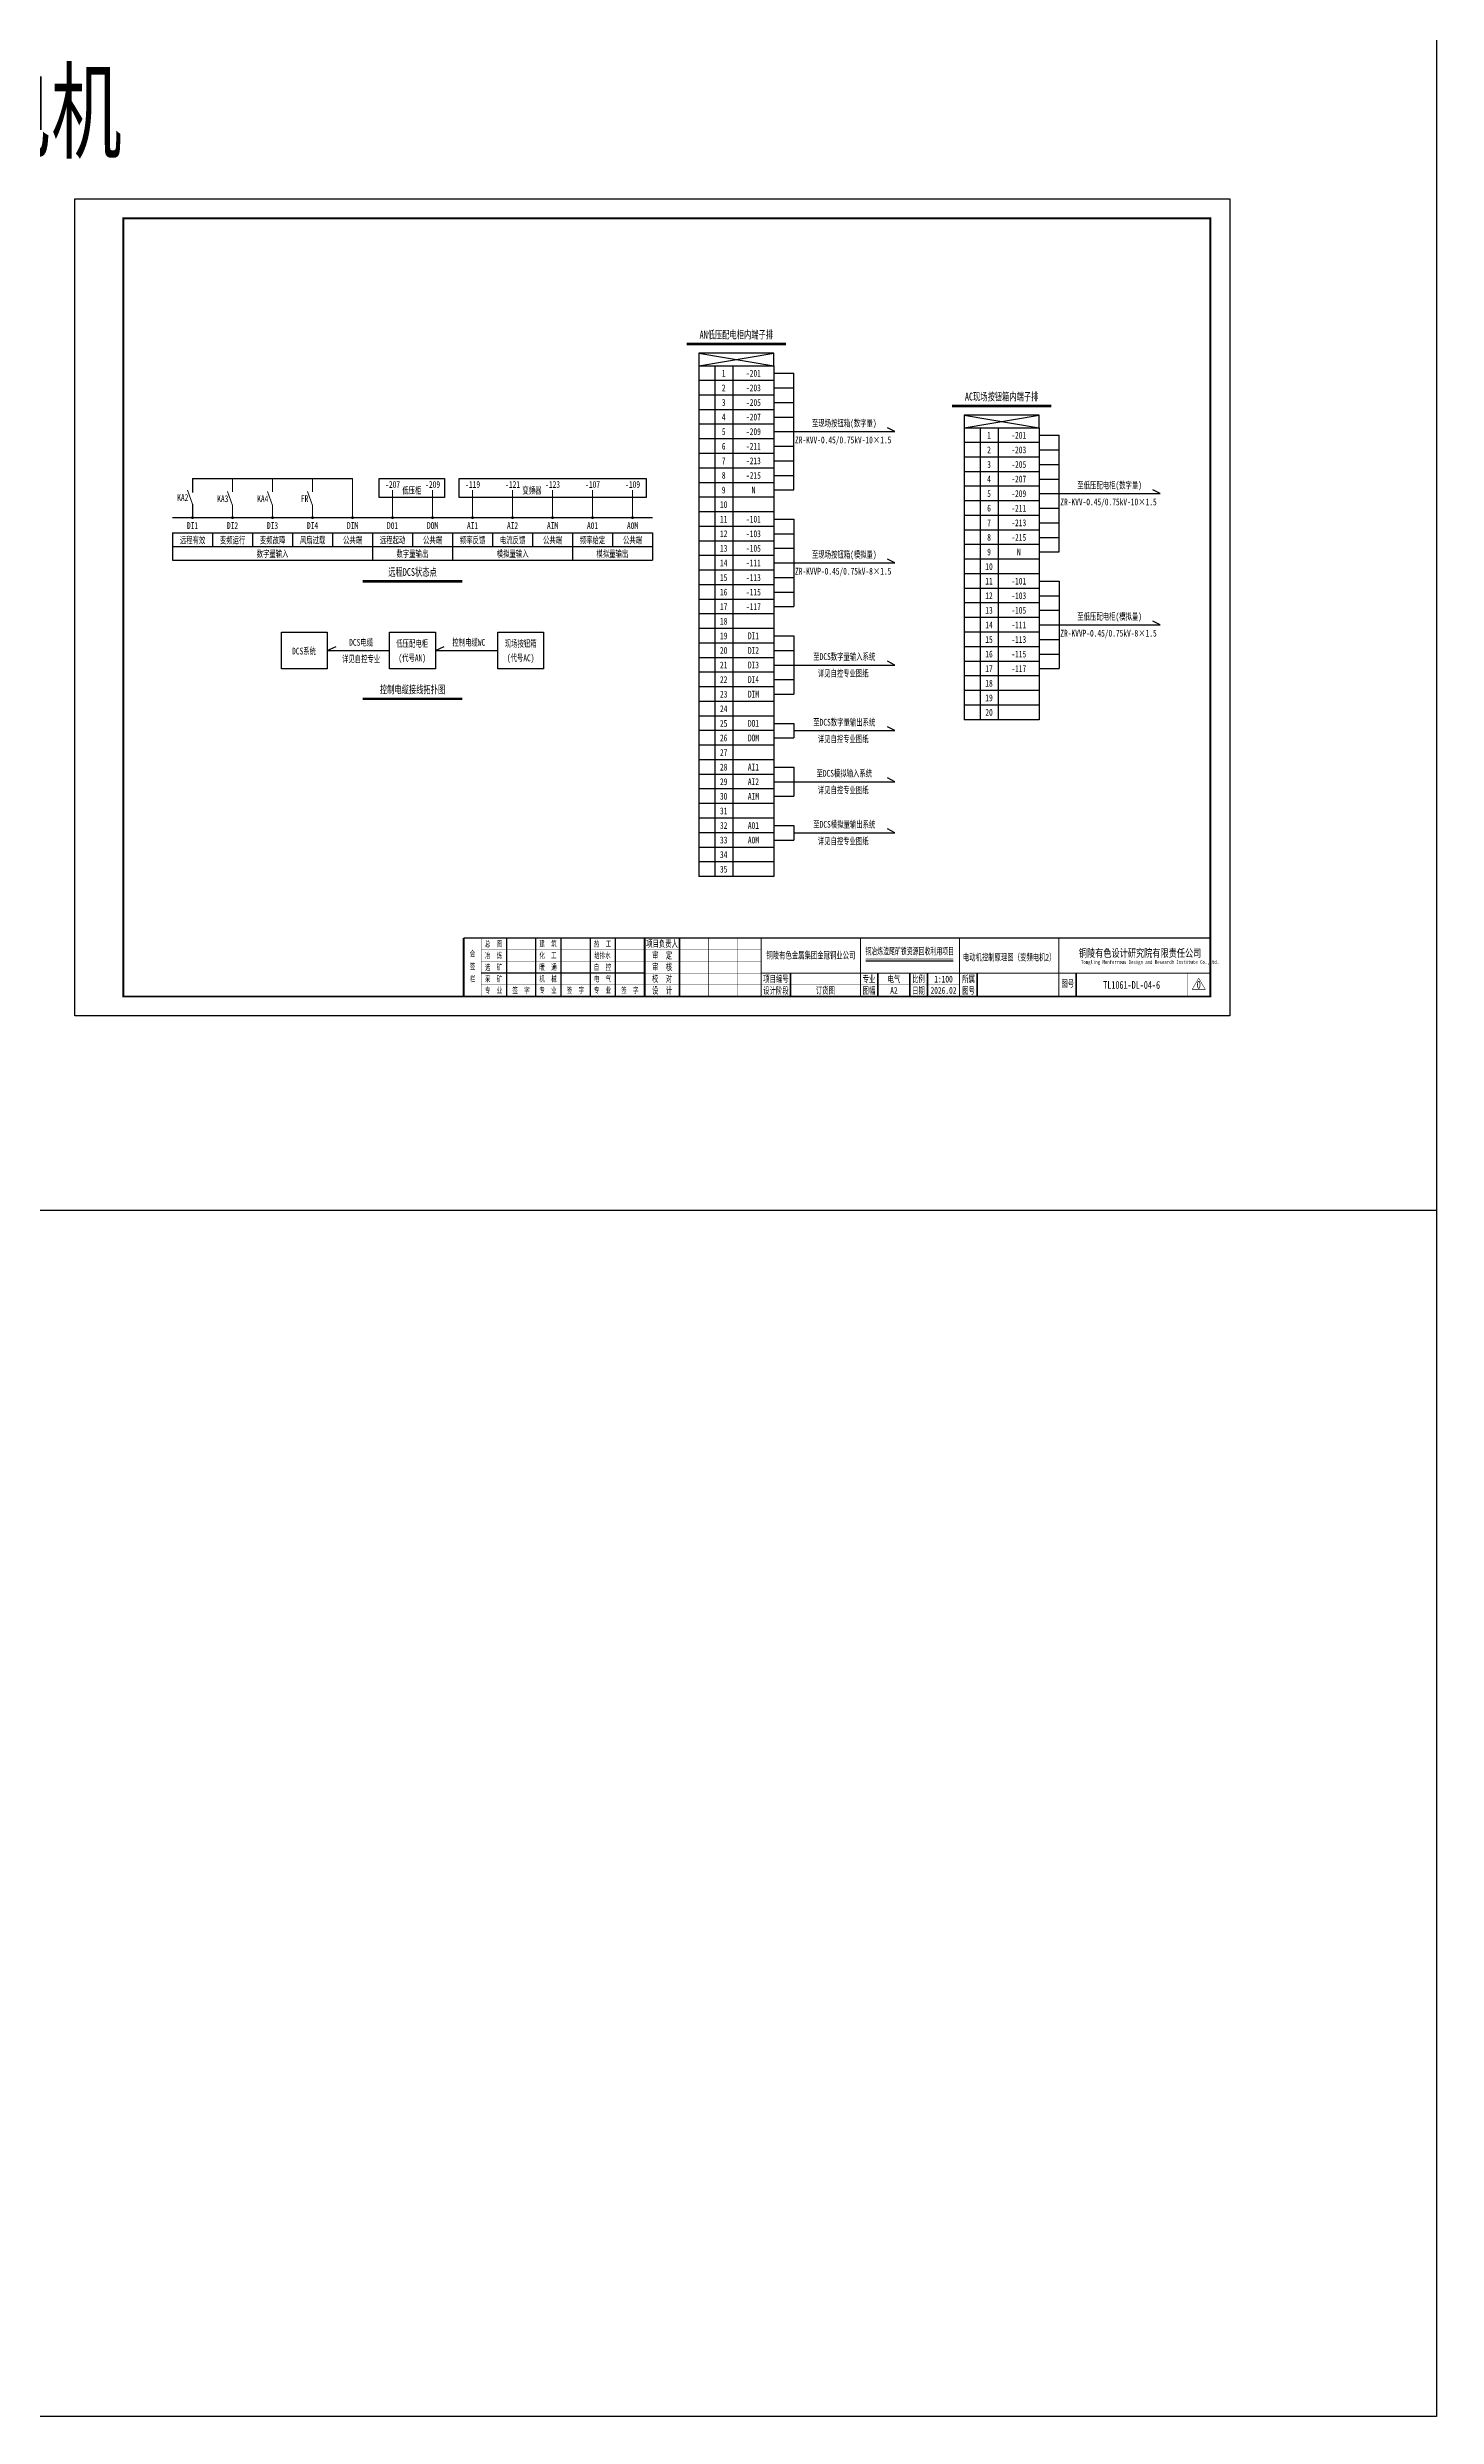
# Model space of a CAD drawing. Header units: millimetres. Extents: x 401220 to 2750366, y -101310 to 943175.
# Drawn here: x 859019 to 930456, y 566022 to 687810 of the extents above; entities that cross this region are included whole.
import ezdxf
from ezdxf.enums import TextEntityAlignment as Align

# ---------------------------------------------------------------- set-up
doc = ezdxf.new("R2010")
doc.units = ezdxf.units.MM
doc.layers.add('CAXA0层', color=7, linetype='Continuous', lineweight=25)
doc.layers.add('SW', color=8, linetype='Continuous', lineweight=20)
for name, color, linetype in [('TEXT', 4, 'Continuous'), ('动力平面设备层', 1, 'Continuous'), ('图框', 7, 'Continuous'), ('标注-照明', 7, 'Continuous'), ('照明平面导线层', 3, 'Continuous'), ('照明平面设备层', 1, 'Continuous')]:
    doc.layers.add(name, color=color, linetype=linetype)
doc.styles.add('HZ', font='simsun.ttf', dxfattribs={"width": 0.75})
doc.styles.add('标准', font='NSimSun.ttf', dxfattribs={"width": 0.667})

# ---------------------------------------------------------------- blocks, each defined once
blk = doc.blocks.new('3')
at = {"layer": 'TEXT', "color": 7, "lineweight": 25, "style": 'HZ', "width": 0.75}
for s, height, p in [('铜陵有色设计研究院有限责任公司', 400, (221501, 249018)), ('Tongling Nonferrous Design and Research Institute Co.,Ltd.', 200, (221613, 248659))]:
    blk.add_text(s, height=height, dxfattribs=at).set_placement(p)
blk = doc.blocks.new('铜陵有色图签02')
at = {"layer": '图框', "linetype": 'Continuous', "lineweight": 50}
for p, q in [((-38401, 3003), (-38401, 1)), ((-29100, 3001), (-29100, 0))]:
    blk.add_line(p, q, dxfattribs=at)
at = {"layer": '图框', "color": 7, "linetype": 'Continuous', "lineweight": 25}
for p, q in [((-36201, 3010), (-36201, 9)), ((-34701, 3010), (-34701, 9)), ((-33401, 3017), (-33401, 16)), ((-31901, 3017), (-31901, 16)), ((-30601, 3017), (-30601, 16)), ((-29100, 1201), (-37501, 1201))]:
    blk.add_line(p, q, dxfattribs=at)
at = {"layer": '图框', "color": 7, "linetype": 'Continuous', "lineweight": 35}
for p, q in [((-27300, 3001), (-27300, 1)), ((-21600, 1197), (-21600, -3)), ((-17100, 1200), (-17100, 0)), ((-15450, 0), (-15450, 1200)), ((-14550, 1200), (-14550, 0)), ((-12000, 1201), (-12000, 1)), ((-6900, 1202), (-6900, 2))]:
    blk.add_line(p, q, dxfattribs=at)
at = {"layer": '图框', "lineweight": 25}
blk.add_line((-17723, 1830), (-13223, 1830), dxfattribs=at)
at = {"layer": '图框', "lineweight": 70, "const_width": 70}
blk.add_lwpolyline([(-17980, 3001), (0, 3001), (-38401, 3001)], dxfattribs=at)
at = {"layer": '图框', "color": 7, "linetype": 'Continuous', "lineweight": 25, "const_width": 25}
for points in [[(-37501, 3000), (-37501, 0)], [(-25800, 3001), (-25800, 1)], [(-24300, 3001), (-24300, 1)], [(-23100, 2401), (-37501, 2401)], [(-23100, 1801), (-37501, 1801)], [(-12900, 600), (-18000, 600), (-37501, 600)], [(-23100, 1201), (-29100, 1201)], [(-602, 943), (-932, 371), (-272, 371), (-602, 943)]]:
    blk.add_lwpolyline(points, dxfattribs=at)
at = {"layer": '图框', "linetype": 'Continuous', "lineweight": 50, "const_width": 50}
for points in [[(-23100, 3001), (-23100, 1)], [(-18000, 3000), (-18000, 0)]]:
    blk.add_lwpolyline(points, dxfattribs=at)
at = {"layer": '图框', "lineweight": 50, "const_width": 50}
for points in [[(-12900, 3001), (-12900, 1)], [(-7800, 3001), (-7800, 1)], [(0, 3000), (0, 0)], [(-23100, 1200), (0, 1200)]]:
    blk.add_lwpolyline(points, dxfattribs=at)
at = {"layer": '图框', "lineweight": 25, "const_width": 35}
blk.add_lwpolyline([(-17723, 1930), (-13223, 1930)], dxfattribs=at)
at = {"layer": '图框', "linetype": 'Continuous', "lineweight": 70, "const_width": 70}
blk.add_lwpolyline([(-38401, 1), (0, 0)], dxfattribs=at)
at = {"layer": '图框', "color": 7, "linetype": 'Continuous', "lineweight": 35, "const_width": 25}
blk.add_lwpolyline([(-1200, 1201), (-1200, 0)], dxfattribs=at)
at = {"layer": '图框', "lineweight": 25}
blk.add_blockref('3', (-228268, -246986), dxfattribs=at)
at = {"layer": 'TEXT', "color": 7, "lineweight": 25, "style": '标准', "width": 0.667}
for s, height, p in [('总  图', 300, (-36862, 2555)), ('建  筑', 300, (-34062, 2562)), ('热  工', 300, (-31262, 2562)), ('项目负责人', 350, (-28197, 2541)), ('签', 300, (-37942, 1404)), ('会', 300, (-37942, 2054)), ('冶  炼', 300, (-36862, 1955)), ('选  矿', 300, (-36862, 1355)), ('化  工', 300, (-34062, 1962)), ('暖  通', 300, (-34062, 1362)), ('给排水', 300, (-31262, 1962)), ('自  控', 300, (-31262, 1362)), ('审  定', 350, (-28197, 1941)), ('审  核', 350, (-28197, 1341)), ('栏', 300, (-37942, 754)), ('采  矿', 300, (-36862, 754)), ('专  业', 300, (-36862, 170)), ('签  字', 300, (-35449, 170)), ('机  械', 300, (-34062, 761)), ('专  业', 300, (-34062, 177)), ('签  字', 300, (-32649, 177)), ('专  业', 300, (-31262, 177)), ('电  气', 300, (-31262, 761)), ('签  字', 300, (-29849, 177)), ('校  对', 350, (-28197, 741)), ('设  计', 350, (-28197, 139)), ('项目编号', 350, (-22343, 730)), ('设计阶段', 350, (-22343, 130)), ('专业', 350, (-17559, 730)), ('图幅', 350, (-17559, 130)), ('比例', 350, (-15009, 730)), ('日期', 350, (-15009, 130)), ('所属', 350, (-12438, 730)), ('图号', 350, (-12438, 130)), ('图号', 350, (-7339, 495))]:
    blk.add_text(s, height=height, dxfattribs=at).set_placement(p, align=Align.CENTER)

msp = doc.modelspace()

# ---------------------------------------------------------------- linework, layer by layer
at = {"color": 3}
for p, q in [((930455.53865, 814021.73148), (930455.53865, 566021.73148)), ((930455.53865, 628021.73148), (401219.70842, 628021.73148)), ((930455.53865, 566021.73148), (401219.70842, 566021.73148))]:
    msp.add_line(p, q, dxfattribs=at)
at = {"color": 2, "linetype": 'ByBlock', "lineweight": 25}
for p, q in [((892512.20663, 672083.36722), (896379.23307, 671432.53773)), ((892512.20663, 671432.53773), (896379.23307, 672083.36722)), ((892512.20663, 671432.53773), (892512.20663, 645189.44932)), ((892512.20663, 671432.53773), (896379.23307, 671432.53773)), ((893348.10127, 671432.53773), (893348.10127, 645189.44932)), ((894267.52317, 671432.53773), (894267.52317, 645189.44932)), ((896379.23307, 671432.53773), (896379.23307, 645189.44932)), ((896379.23307, 670682.73521), (892512.20663, 670682.73521)), ((896379.23307, 669932.93268), (892512.20663, 669932.93268)), ((896379.23307, 669183.13015), (892512.20663, 669183.13015)), ((896379.23307, 668433.32763), (892512.20663, 668433.32763)), ((896379.23307, 667683.5251), (892512.20663, 667683.5251)), ((896379.23307, 666933.72258), (892512.20663, 666933.72258)), ((896379.23307, 666183.92005), (892512.20663, 666183.92005)), ((896379.23307, 665434.11752), (892512.20663, 665434.11752)), ((896379.23307, 664684.315), (892512.20663, 664684.315)), ((896379.23307, 663934.51247), (892512.20663, 663934.51247)), ((896379.23307, 663184.70994), (892512.20663, 663184.70994)), ((896379.23307, 662434.90742), (892512.20663, 662434.90742)), ((896379.23307, 661685.10489), (892512.20663, 661685.10489)), ((896379.23307, 660935.30237), (892512.20663, 660935.30237)), ((896379.23307, 660185.49984), (892512.20663, 660185.49984)), ((896379.23307, 659435.69731), (892512.20663, 659435.69731)), ((896379.23307, 658685.89479), (892512.20663, 658685.89479)), ((896379.23307, 657936.09226), (892512.20663, 657936.09226)), ((896379.23307, 657186.28974), (892512.20663, 657186.28974)), ((896379.23307, 656436.48721), (892512.20663, 656436.48721)), ((896379.23307, 655686.68468), (892512.20663, 655686.68468)), ((896379.23307, 654936.88216), (892512.20663, 654936.88216)), ((896379.23307, 654187.07963), (892512.20663, 654187.07963)), ((896379.23307, 653437.2771), (892512.20663, 653437.2771)), ((896379.23307, 652687.47458), (892512.20663, 652687.47458)), ((896379.23307, 651937.67205), (892512.20663, 651937.67205)), ((896379.23307, 651187.86953), (892512.20663, 651187.86953)), ((896379.23307, 650438.067), (892512.20663, 650438.067)), ((896379.23307, 649688.26447), (892512.20663, 649688.26447)), ((896379.23307, 648938.46195), (892512.20663, 648938.46195)), ((896379.23307, 648188.65942), (892512.20663, 648188.65942)), ((896379.23307, 647438.8569), (892512.20663, 647438.8569)), ((896379.23307, 646689.05437), (892512.20663, 646689.05437)), ((896379.23307, 645939.25184), (892512.20663, 645939.25184)), ((896379.23307, 645189.44932), (892512.20663, 645189.44932))]:
    msp.add_line(p, q, dxfattribs=at)
at = {"color": 1, "linetype": 'ByBlock'}
for p, q in [((896379.23307, 671057.63647), (897398.21396, 671057.63647)), ((897398.21396, 665059.21626), (897398.21396, 671057.63647)), ((896379.23307, 670307.83394), (897398.21396, 670307.83394)), ((896379.23307, 669558.03142), (897398.21396, 669558.03142)), ((896379.23307, 668808.22889), (897398.21396, 668808.22889)), ((896379.23307, 668058.42636), (897398.21396, 668058.42636)), ((897398.21396, 668058.42636), (902599.44507, 668058.42636)), ((910023.48182, 667871.65061), (911042.46272, 667871.65061)), ((911042.46272, 661873.2304), (911042.46272, 667871.65061)), ((896379.23307, 667308.62384), (897398.21396, 667308.62384)), ((896379.23307, 666558.82131), (897398.21396, 666558.82131)), ((910023.48182, 667121.84808), (911042.46272, 667121.84808)), ((910023.48182, 666372.04555), (911042.46272, 666372.04555)), ((896379.23307, 665809.01879), (897398.21396, 665809.01879)), ((896379.23307, 665059.21626), (897398.21396, 665059.21626)), ((910023.48182, 665622.24303), (911042.46272, 665622.24303)), ((910023.48182, 664872.4405), (911042.46272, 664872.4405)), ((910023.48182, 664122.63798), (911042.46272, 664122.63798)), ((911042.46272, 664872.4405), (916243.69382, 664872.4405)), ((896379.23307, 663559.61121), (897398.21396, 663559.61121)), ((896379.23307, 662809.80868), (897398.21396, 662809.80868)), ((910023.48182, 663372.83545), (911042.46272, 663372.83545)), ((910023.48182, 662623.03292), (911042.46272, 662623.03292)), ((896379.23307, 662060.00616), (897398.21396, 662060.00616)), ((896379.23307, 661310.20363), (897398.21396, 661310.20363)), ((897398.21396, 661310.20363), (902599.44507, 661310.20363)), ((910023.48182, 661873.2304), (911042.46272, 661873.2304)), ((896379.23307, 660560.4011), (897398.21396, 660560.4011)), ((910023.48182, 660373.62534), (911042.46272, 660373.62534)), ((896379.23307, 659810.59858), (897398.21396, 659810.59858)), ((896379.23307, 659060.79605), (897398.21396, 659060.79605)), ((910023.48182, 659623.82282), (911042.46272, 659623.82282)), ((910023.48182, 658874.02029), (911042.46272, 658874.02029)), ((910023.48182, 658124.21777), (911042.46272, 658124.21777)), ((911042.46272, 658124.21777), (916243.69382, 658124.21777)), ((896379.23307, 657561.191), (897398.21396, 657561.191)), ((896379.23307, 656811.38847), (897398.21396, 656811.38847)), ((910023.48182, 657374.41524), (911042.46272, 657374.41524)), ((910023.48182, 656624.61271), (911042.46272, 656624.61271)), ((896379.23307, 656061.58595), (897398.21396, 656061.58595)), ((896379.23307, 655311.78342), (897398.21396, 655311.78342)), ((897398.21396, 656061.58595), (902599.44507, 656061.58595)), ((910023.48182, 655874.81019), (911042.46272, 655874.81019)), ((896379.23307, 654561.98089), (897398.21396, 654561.98089)), ((896379.23307, 653062.37584), (897398.21396, 653062.37584)), ((896379.23307, 652312.57332), (897398.21396, 652312.57332)), ((897398.21396, 652687.47458), (902599.44507, 652687.47458)), ((896379.23307, 650812.96826), (897398.21396, 650812.96826)), ((896379.23307, 650063.16574), (897398.21396, 650063.16574)), ((896379.23307, 649313.36321), (897398.21396, 649313.36321)), ((897398.21396, 650063.16574), (902599.44507, 650063.16574)), ((896379.23307, 647813.75816), (897398.21396, 647813.75816)), ((896379.23307, 647063.95563), (897398.21396, 647063.95563)), ((897398.21396, 647438.8569), (902599.44507, 647438.8569))]:
    msp.add_line(p, q, dxfattribs=at)
at = {"color": 3, "linetype": 'ByBlock', "lineweight": 25}
for p, q in [((906156.45539, 668897.38136), (910023.48182, 668246.55187)), ((906156.45539, 668246.55187), (910023.48182, 668897.38136)), ((906156.45539, 668246.55187), (906156.45539, 653250.50135)), ((906156.45539, 668246.55187), (910023.48182, 668246.55187)), ((910023.48182, 667496.74934), (906156.45539, 667496.74934)), ((906992.35002, 668246.55187), (906992.35002, 653250.50135)), ((907911.77193, 668246.55187), (907911.77193, 653250.50135)), ((910023.48182, 668246.55187), (910023.48182, 653250.50135)), ((910023.48182, 666746.94682), (906156.45539, 666746.94682)), ((910023.48182, 665997.14429), (906156.45539, 665997.14429)), ((910023.48182, 665247.34176), (906156.45539, 665247.34176)), ((910023.48182, 664497.53924), (906156.45539, 664497.53924)), ((910023.48182, 663747.73671), (906156.45539, 663747.73671)), ((910023.48182, 662997.93419), (906156.45539, 662997.93419)), ((910023.48182, 662248.13166), (906156.45539, 662248.13166)), ((910023.48182, 661498.32913), (906156.45539, 661498.32913)), ((910023.48182, 660748.52661), (906156.45539, 660748.52661)), ((910023.48182, 659998.72408), (906156.45539, 659998.72408)), ((910023.48182, 659248.92156), (906156.45539, 659248.92156)), ((910023.48182, 658499.11903), (906156.45539, 658499.11903)), ((910023.48182, 657749.3165), (906156.45539, 657749.3165)), ((910023.48182, 656999.51398), (906156.45539, 656999.51398)), ((910023.48182, 656249.71145), (906156.45539, 656249.71145)), ((910023.48182, 655499.90892), (906156.45539, 655499.90892)), ((910023.48182, 654750.1064), (906156.45539, 654750.1064)), ((910023.48182, 654000.30387), (906156.45539, 654000.30387)), ((910023.48182, 653250.50135), (906156.45539, 653250.50135))]:
    msp.add_line(p, q, dxfattribs=at)
at = {"color": 2, "linetype": 'ByBlock', "lineweight": 25}
msp.add_lwpolyline([(892512.20663, 671432.53773), (896379.23307, 671432.53773), (896379.23307, 672083.36722), (892512.20663, 672083.36722)], close=True, dxfattribs=at)
at = {"color": 3, "linetype": 'ByBlock', "lineweight": 25}
msp.add_lwpolyline([(906156.45539, 668246.55187), (910023.48182, 668246.55187), (910023.48182, 668897.38136), (906156.45539, 668897.38136)], close=True, dxfattribs=at)
at = {"color": 7, "linetype": 'ByBlock', "lineweight": 20, "const_width": 75}
for points in [[(866448.67761, 663635.44513, 1), (866523.67761, 663635.44513, 1)], [(868505.17654, 663635.44513, 1), (868580.17654, 663635.44513, 1)], [(870561.67548, 663635.44513, 1), (870636.67548, 663635.44513, 1)], [(872618.17442, 663635.44513, 1), (872693.17442, 663635.44513, 1)], [(874674.67335, 663635.44513, 1), (874749.67335, 663635.44513, 1)], [(876731.17229, 663635.44513, 1), (876806.17229, 663635.44513, 1)], [(878787.67123, 663635.44513, 1), (878862.67123, 663635.44513, 1)], [(880844.17016, 663635.44513, 1), (880919.17016, 663635.44513, 1)], [(882900.6691, 663635.44513, 1), (882975.6691, 663635.44513, 1)], [(884957.16804, 663635.44513, 1), (885032.16804, 663635.44513, 1)], [(887013.66698, 663635.44513, 1), (887088.66698, 663635.44513, 1)], [(889070.16591, 663635.44513, 1), (889145.16591, 663635.44513, 1)]]:
    msp.add_lwpolyline(points, format="xyb", close=True, dxfattribs=at)
at = {"layer": 'CAXA0层', "color": 2, "linetype": 'ByBlock', "lineweight": 40}
for p, q in [((891896.64721, 672586.83642), (896994.7925, 672586.83642)), ((875247.84912, 660386.87244), (880345.9944, 660386.87244)), ((875247.84912, 654347.46905), (880345.9944, 654347.46905))]:
    msp.add_line(p, q, dxfattribs=at)
at = {"layer": 'CAXA0层', "color": 2, "linetype": 'ByBlock', "lineweight": 0}
for p, q in [((891896.64721, 672521.35349), (896994.7925, 672521.35349)), ((875247.84912, 660321.38951), (880345.9944, 660321.38951)), ((875247.84912, 654281.98612), (880345.9944, 654281.98612))]:
    msp.add_line(p, q, dxfattribs=at)
at = {"layer": 'CAXA0层', "color": 3, "linetype": 'ByBlock', "lineweight": 40}
msp.add_line((905540.89596, 669400.85056), (910639.04125, 669400.85056), dxfattribs=at)
at = {"layer": 'CAXA0层', "color": 3, "linetype": 'ByBlock', "lineweight": 0}
msp.add_line((905540.89596, 669335.36763), (910639.04125, 669335.36763), dxfattribs=at)
at = {"layer": 'SW', "color": 7, "linetype": 'ByBlock', "lineweight": 25}
for p, q in [((865457.92814, 662850.454), (865457.92814, 661454.10283)), ((865457.92814, 662850.454), (865457.92814, 662152.27841)), ((865457.92814, 662850.454), (890135.91538, 662850.454)), ((867514.42708, 662850.454), (867514.42708, 662152.27841)), ((869570.92601, 662850.454), (869570.92601, 662152.27841)), ((871627.42495, 662850.454), (871627.42495, 662152.27841)), ((873683.92389, 662850.454), (873683.92389, 662152.27841)), ((875740.42282, 662850.454), (875740.42282, 661454.10283)), ((877796.92176, 662850.454), (877796.92176, 662152.27841)), ((879853.4207, 662850.454), (879853.4207, 661454.10283)), ((881909.91963, 662850.454), (881909.91963, 662152.27841)), ((883966.41857, 662850.454), (883966.41857, 662152.27841)), ((886022.91751, 662850.454), (886022.91751, 661454.10283)), ((888079.41644, 662850.454), (888079.41644, 662152.27841)), ((890135.91538, 662850.454), (890135.91538, 661454.10283)), ((865457.92814, 662152.27841), (890135.91538, 662152.27841)), ((865457.92814, 661454.10283), (890135.91538, 661454.10283))]:
    msp.add_line(p, q, dxfattribs=at)
at = {"layer": '动力平面设备层', "color": 1, "linetype": 'ByBlock', "lineweight": -3, "ltscale": 100}
for p, q in [((902599.44507, 668058.42636), (902222.88078, 668251.63303)), ((916243.69382, 664872.4405), (915867.12954, 665065.64716)), ((897398.21396, 663559.61121), (897398.21396, 659060.79605)), ((902599.44507, 661310.20363), (902222.88078, 661503.41029)), ((911042.46272, 660373.62534), (911042.46272, 655874.81019)), ((916243.69382, 658124.21777), (915867.12954, 658317.42443)), ((897398.21396, 657561.191), (897398.21396, 654561.98089)), ((902599.44507, 656061.58595), (902222.88078, 656254.79261)), ((897398.21396, 653062.37584), (897398.21396, 652312.57332)), ((902599.44507, 652687.47458), (902222.88078, 652880.68124)), ((897398.21396, 650812.96826), (897398.21396, 649313.36321)), ((902599.44507, 650063.16574), (902222.88078, 650256.3724)), ((897398.21396, 647813.75816), (897398.21396, 647063.95563)), ((902599.44507, 647438.8569), (902222.88078, 647632.06356))]:
    msp.add_line(p, q, dxfattribs=at)
at = {"layer": '动力平面设备层', "color": 3, "linetype": 'ByBlock', "lineweight": -3, "ltscale": 100}
for p, q in [((876073.71271, 665643.15633), (879432.35872, 665643.15633)), ((876073.71271, 664670.69701), (876073.71271, 665643.15633)), ((879432.35872, 665643.15633), (879432.35872, 664670.69701)), ((880186.71059, 665643.15633), (889802.62549, 665643.15633)), ((880186.71059, 664670.69701), (880186.71059, 665643.15633)), ((889802.62549, 665643.15633), (889802.62549, 664670.69701)), ((879432.35872, 664670.69701), (876073.71271, 664670.69701)), ((889802.62549, 664670.69701), (880186.71059, 664670.69701))]:
    msp.add_line(p, q, dxfattribs=at)
at = {"layer": '图框', "linetype": 'Continuous', "lineweight": 100, "const_width": 100}
msp.add_lwpolyline([(862924.24205, 639021.73148), (918824.24205, 639021.73148), (918824.24205, 679021.73148), (862924.24205, 679021.73148)], close=True, dxfattribs=at)
at = {"layer": '标注-照明', "linetype": 'ByBlock', "lineweight": 25, "ltscale": 100}
for p, q in [((866486.17761, 665643.15633), (866486.17761, 664924.23878)), ((866486.17761, 665643.15633), (874712.17335, 665643.15633)), ((866486.17761, 664320.75128), (866486.17761, 663635.44513)), ((865457.92814, 663635.44513), (890135.91538, 663635.44513)), ((873412.40101, 656805.44426), (873865.06845, 657008.57529)), ((873412.40101, 656805.44426), (876618.72312, 656805.44426)), ((878975.1204, 656805.44426), (879427.78784, 657008.57529)), ((878975.1204, 656805.44426), (882181.44251, 656805.44426))]:
    msp.add_line(p, q, dxfattribs=at)
for points in [[(873412.40101, 655859.55105), (871056.00374, 655859.55105), (871056.00374, 657751.33746), (873412.40101, 657751.33746)], [(878975.1204, 655859.55105), (876618.72312, 655859.55105), (876618.72312, 657751.33746), (878975.1204, 657751.33746)], [(884537.83978, 655859.55105), (882181.44251, 655859.55105), (882181.44251, 657751.33746), (884537.83978, 657751.33746)]]:
    msp.add_lwpolyline(points, close=True, dxfattribs=at)
at = {"layer": '照明平面导线层', "color": 0, "linetype": 'ByBlock', "lineweight": 20}
for p, q in [((866486.17761, 664320.75128), (866224.74554, 665051.86541)), ((868542.67654, 664256.93796), (868281.24447, 664988.05209)), ((868542.67654, 664958.67921), (868542.67654, 665643.15633)), ((870599.17548, 664256.93796), (870337.74341, 664988.05209)), ((870599.17548, 664958.67921), (870599.17548, 665643.15633)), ((872655.67442, 664256.93796), (872394.24235, 664988.05209)), ((872655.67442, 664958.67921), (872655.67442, 665643.15633)), ((874712.17335, 663635.44513), (874712.17335, 665643.15633)), ((876768.67229, 663635.44513), (876768.67229, 665041.7397)), ((878825.17123, 663635.44513), (878825.17123, 665041.7397)), ((880881.67016, 663635.44513), (880881.67016, 665041.7397)), ((882938.1691, 663635.44513), (882938.1691, 665041.7397)), ((884994.66804, 663635.44513), (884994.66804, 665041.7397)), ((887051.16698, 663635.44513), (887051.16698, 665041.7397)), ((889107.66591, 663635.44513), (889107.66591, 665041.7397)), ((868542.67654, 663635.44513), (868542.67654, 664256.93796)), ((870599.17548, 663635.44513), (870599.17548, 664256.93796)), ((872655.67442, 663635.44513), (872655.67442, 664256.93796))]:
    msp.add_line(p, q, dxfattribs=at)
at = {"layer": '照明平面设备层', "color": 0, "lineweight": -3, "ltscale": 100}
msp.add_lwpolyline([(860424.24205, 680021.73148), (919824.24205, 680021.73148), (919824.24205, 638021.73148), (860424.24205, 638021.73148)], close=True, dxfattribs=at)

# ---------------------------------------------------------------- block references
at = {"layer": '图框', "lineweight": 25}
msp.add_blockref('铜陵有色图签02', (918824.24205, 639021.73148), dxfattribs=at)

# ---------------------------------------------------------------- texts
at = {"layer": 'SW', "color": 4, "linetype": 'ByBlock', "lineweight": 25, "style": '标准', "width": 0.667}
for s, height, p in [('变频电机', 4000, (855571.06489, 682521.21194)), ('DCS系统', 350, (872215.91268, 656603.33755)), ('详见自控专业', 350, (875150.76268, 656201.1346)), ('DCS电缆', 350, (875150.76268, 657049.80879)), ('低压配电柜', 350, (877778.63207, 656991.56217)), ('(代号AN)', 350, (877778.63207, 656252.70265)), ('控制电缆WC', 350, (880691.88717, 657049.80879)), ('现场按钮箱', 350, (883355.46262, 656991.56217)), ('(代号AC)', 350, (883355.46262, 656252.70265))]:
    msp.add_text(s, height=height, dxfattribs=at).set_placement(p, align=Align.CENTER)
at = {"layer": 'SW', "color": 2, "linetype": 'ByBlock', "lineweight": 25, "style": '标准', "width": 0.667}
for s, p in [('AN低压配电柜内端子排', (894445.49212, 672841.85045)), ('远程DCS状态点', (877796.69403, 660641.88647)), ('控制电缆接线拓扑图', (877796.69403, 654602.48308))]:
    msp.add_text(s, height=400, dxfattribs=at).set_placement(p, align=Align.CENTER)
at = {"layer": 'SW', "color": 7, "linetype": 'ByBlock', "lineweight": 25, "style": '标准', "width": 0.667}
for s, p in [('1', (893796.33159, 670882.73521)), ('-201', (895325.62466, 670882.73521)), ('2', (893796.33159, 670132.93268)), ('-203', (895325.62466, 670132.93268)), ('4', (893796.33159, 668633.32763)), ('3', (893796.33159, 669383.13015)), ('-205', (895325.62466, 669383.13015)), ('-207', (895325.62466, 668633.32763)), ('至现场按钮箱(数字量)', (899997.3984, 668315.63483)), ('5', (893796.33159, 667883.5251)), ('6', (893796.33159, 667133.72258)), ('-209', (895325.62466, 667883.5251)), ('-211', (895325.62466, 667133.72258)), ('ZR-KVV-0.45/0.75kV-10×1.5', (899940.42333, 667455.69739)), ('1', (907440.58035, 667696.74934)), ('-201', (908969.87341, 667696.74934)), ('7', (893796.33159, 666383.92005)), ('-213', (895325.62466, 666383.92005)), ('3', (907440.58035, 666197.14429)), ('2', (907440.58035, 666946.94682)), ('-203', (908969.87341, 666946.94682)), ('-205', (908969.87341, 666197.14429)), ('-207', (876774.33823, 665168.78163)), ('低压柜', (877763.03801, 664862.83341)), ('-209', (878830.83716, 665168.78163)), ('-119', (880887.3361, 665168.78163)), ('-121', (882943.83504, 665168.78163)), ('变频器', (883932.53482, 664862.83341)), ('-123', (885000.33397, 665168.78163)), ('-107', (887056.83291, 665168.78163)), ('-109', (889113.33185, 665168.78163)), ('8', (893796.33159, 665634.11752)), ('9', (893796.33159, 664884.315)), ('-215', (895325.62466, 665634.11752)), ('N', (895325.62466, 664884.315)), ('4', (907440.58035, 665447.34176)), ('5', (907440.58035, 664697.53924)), ('-207', (908969.87341, 665447.34176)), ('-209', (908969.87341, 664697.53924)), ('至低压配电柜(数字量)', (913641.64715, 665129.64897)), ('10', (893796.33159, 664134.51247)), ('6', (907440.58035, 663947.73671)), ('-211', (908969.87341, 663947.73671)), ('ZR-KVV-0.45/0.75kV-10×1.5', (913584.67209, 664269.71153)), ('远程有效', (866486.71936, 662306.51962)), ('DI1', (866486.71936, 663054.9917)), ('变频运行', (868543.2183, 662306.51962)), ('DI2', (868543.2183, 663054.9917)), ('变频故障', (870599.71724, 662306.51962)), ('DI3', (870599.71724, 663054.9917)), ('风扇过载', (872656.21617, 662306.51962)), ('DI4', (872656.21617, 663054.9917)), ('公共端', (874712.71511, 662306.51962)), ('DIM', (874712.71511, 663054.9917)), ('远程起动', (876769.21405, 662306.51962)), ('D01', (876769.21405, 663054.9917)), ('公共端', (878825.71298, 662306.51962)), ('DOM', (878825.71298, 663054.9917)), ('频率反馈', (880882.21192, 662306.51962)), ('AI1', (880882.21192, 663054.9917)), ('电流反馈', (882938.71086, 662306.51962)), ('AI2', (882938.71086, 663054.9917)), ('公共端', (884995.20979, 662306.51962)), ('AIM', (884995.20979, 663054.9917)), ('频率给定', (887051.70873, 662306.51962)), ('A01', (887051.70873, 663054.9917)), ('公共端', (889108.20767, 662306.51962)), ('A0M', (889108.20767, 663054.9917)), ('11', (893796.33159, 663384.70994)), ('12', (893796.33159, 662634.90742)), ('-101', (895325.62466, 663384.70994)), ('-103', (895325.62466, 662634.90742)), ('8', (907440.58035, 662448.13166)), ('7', (907440.58035, 663197.93419)), ('-213', (908969.87341, 663197.93419)), ('-215', (908969.87341, 662448.13166)), ('数字量输入', (870599.17548, 661608.34404)), ('数字量输出', (877786.42049, 661608.34404)), ('模拟量输入', (882945.91386, 661608.34404)), ('模拟量输出', (888068.91517, 661608.34404)), ('13', (893796.33159, 661885.10489)), ('14', (893796.33159, 661135.30237)), ('-105', (895325.62466, 661885.10489)), ('-111', (895325.62466, 661135.30237)), ('至现场按钮箱(模拟量)', (899997.3984, 661567.4121)), ('9', (907440.58035, 661698.32913)), ('N', (908969.87341, 661698.32913)), ('15', (893796.33159, 660385.49984)), ('-113', (895325.62466, 660385.49984)), ('ZR-KVVP-0.45/0.75kV-8×1.5', (899940.42333, 660707.47466)), ('10', (907440.58035, 660948.52661)), ('11', (907440.58035, 660198.72408)), ('-101', (908969.87341, 660198.72408)), ('16', (893796.33159, 659635.69731)), ('17', (893796.33159, 658885.89479)), ('-115', (895325.62466, 659635.69731)), ('-117', (895325.62466, 658885.89479)), ('12', (907440.58035, 659448.92156)), ('13', (907440.58035, 658699.11903)), ('-103', (908969.87341, 659448.92156)), ('-105', (908969.87341, 658699.11903)), ('18', (893796.33159, 658136.09226)), ('19', (893796.33159, 657386.28974)), ('DI1', (895325.62466, 657386.28974)), ('14', (907440.58035, 657949.3165)), ('-111', (908969.87341, 657949.3165)), ('ZR-KVVP-0.45/0.75kV-8×1.5', (913584.67209, 657521.4888)), ('至低压配电柜(模拟量)', (913641.64715, 658381.42623)), ('20', (893796.33159, 656636.48721)), ('DI2', (895325.62466, 656636.48721)), ('至DCS数字量输入系统', (899997.3984, 656318.79441)), ('15', (907440.58035, 657199.51398)), ('16', (907440.58035, 656449.71145)), ('-113', (908969.87341, 657199.51398)), ('-115', (908969.87341, 656449.71145)), ('21', (893796.33159, 655886.68468)), ('22', (893796.33159, 655136.88216)), ('DI3', (895325.62466, 655886.68468)), ('DI4', (895325.62466, 655136.88216)), ('详见自控专业图纸', (899940.42333, 655458.85698)), ('17', (907440.58035, 655699.90892)), ('18', (907440.58035, 654950.1064)), ('-117', (908969.87341, 655699.90892)), ('23', (893796.33159, 654387.07963)), ('DIM', (895325.62466, 654387.07963)), ('19', (907440.58035, 654200.30387)), ('24', (893796.33159, 653637.2771)), ('25', (893796.33159, 652887.47458)), ('DO1', (895325.62466, 652887.47458)), ('至DCS数字量输出系统', (899997.3984, 652944.68305)), ('20', (907440.58035, 653450.50135)), ('26', (893796.33159, 652137.67205)), ('27', (893796.33159, 651387.86953)), ('DOM', (895325.62466, 652137.67205)), ('详见自控专业图纸', (899940.42333, 652084.74561)), ('28', (893796.33159, 650638.067)), ('AI1', (895325.62466, 650638.067)), ('至DCS模拟输入系统', (899997.3984, 650320.3742)), ('30', (893796.33159, 649138.46195)), ('29', (893796.33159, 649888.26447)), ('AI2', (895325.62466, 649888.26447)), ('AIM', (895325.62466, 649138.46195)), ('详见自控专业图纸', (899940.42333, 649460.43677)), ('31', (893796.33159, 648388.65942)), ('32', (893796.33159, 647638.8569)), ('A01', (895325.62466, 647638.8569)), ('至DCS模拟量输出系统', (899997.3984, 647696.06536)), ('33', (893796.33159, 646889.05437)), ('A0M', (895325.62466, 646889.05437)), ('详见自控专业图纸', (899940.42333, 646836.12792)), ('34', (893796.33159, 646139.25184)), ('35', (893796.33159, 645389.44932))]:
    msp.add_text(s, height=350, dxfattribs=at).set_placement(p, align=Align.CENTER)
at = {"layer": 'SW', "color": 3, "linetype": 'ByBlock', "lineweight": 25, "style": '标准', "width": 0.667}
msp.add_text('AC现场按钮箱内端子排', height=400, dxfattribs=at).set_placement((908089.74088, 669655.86459), align=Align.CENTER)
at = {"layer": 'SW', "color": 7, "linetype": 'ByBlock', "lineweight": 25, "style": '标准', "width": 0.667}
for s, p in [('KA2', (866269.25334, 664673.14429)), ('KA3', (868325.75228, 664609.33097)), ('KA4', (870382.25121, 664609.33097)), ('FR', (872438.75015, 664609.33097))]:
    msp.add_text(s, height=350, dxfattribs=at).set_placement(p, align=Align.MIDDLE_RIGHT)
at = {"layer": 'SW', "color": 4, "linetype": 'Continuous', "lineweight": 25, "style": '标准'}
for s, height, width, p in [('铜陵有色金属集团金冠铜业公司', 350, 0.667, (898278.09521, 640968.00688)), ('铜冶炼渣尾矿铁资源回收利用项目', 350, 0.62, (903361.76567, 641179.55327)), ('电动机控制原理图（变频电机2）', 350, 0.667, (908475.15346, 640867.2304)), ('电气', 350, 0.667, (902548.41855, 639739.99748)), ('A2', 350, 0.667, (902548.41855, 639160.29543)), ('2026.02', 350, 0.667, (905098.41855, 639160.29543)), ('1:100', 350, 0.667, (905098.41855, 639739.99748)), ('TL1061-DL-04-6', 400, 0.667, (914773.55645, 639416.78801)), ('0', 400, 0.667, (918222.01453, 639428.27783))]:
    msp.add_text(s, height=height, dxfattribs=dict(at, width=width)).set_placement(p, align=Align.CENTER)
at = {"layer": 'SW', "color": 1, "linetype": 'Continuous', "lineweight": 25, "style": '标准', "width": 0.667}
msp.add_text('订货图', height=350, dxfattribs=at).set_placement((899023.66577, 639160.29543), align=Align.CENTER)

doc.saveas('drawing.dxf')
